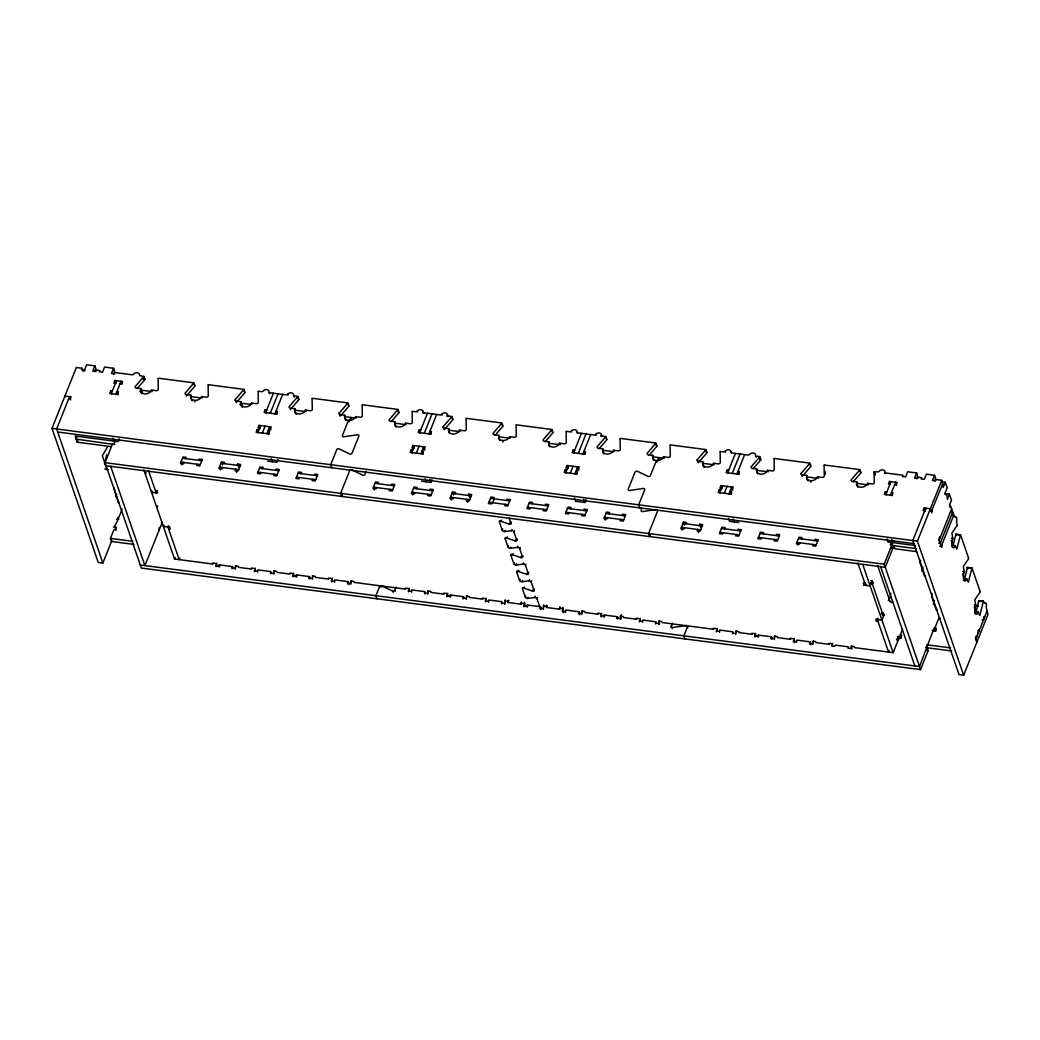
<?xml version="1.0" encoding="UTF-8"?>
<svg xmlns="http://www.w3.org/2000/svg" width="1040" height="1040" viewBox="0 0 1040 1040"><rect width="100%" height="100%" fill="white"/><g stroke="black" fill="none" stroke-linecap="round" stroke-linejoin="round"><path stroke-width="1.5" d="M113.88 487.929L118.482 503.009L119.301 502.853M104.455 463.905L106.535 455.247M115.921 497.146L116.714 493.831M921.934 571.298L922.935 567.138M933.4 604.552L933.803 602.888M933.998 602.056L934.401 600.392M953.186 545.324L955.877 534.183L960.518 534.716L968.708 558.454M960.492 534.781L956.813 549.016L955.292 545.623L952.978 545.324L951.275 540.397M964.652 578.578L967.343 567.424M971.958 568.035L968.344 582.218L966.758 578.877L964.444 578.578L962.741 573.651M976.131 611.832L978.809 600.678M979.212 601.692L978.835 600.613L983.45 601.211L979.745 615.511L978.224 612.118L975.91 611.819L974.207 606.892M84.214 370.773L86.619 364.767L94.848 365.833L95.914 368.914L94.874 371.501M942.214 481.832L945.295 482.235L943.254 487.37L941.759 480.298L936.117 479.557L935.597 480.857L932.516 480.454L934.583 475.28L926.354 474.201L924.274 479.388L921.193 478.985L921.713 477.685L918.151 477.217L917.631 478.517L914.55 478.114L916.617 472.94L907.634 471.77L905.567 476.944L902.486 476.541L903.006 475.241L886.158 473.057A1.664 1.261 -19 0 1 885.053 472.004A3.328 2.522 -19 0 0 882.83 469.898A3.328 2.522 -19 0 0 879.242 471.237A1.664 1.261 -19 0 1 877.448 471.913L874.198 471.497L875.251 474.565M945.204 494.65L944.814 493.545L949.429 494.143L947.362 499.33L947.167 495.989L945.152 492.817L947.193 487.708L945.295 482.235M111.878 540.501L102.856 563.056L98.241 562.445L52 428.363L76.336 367.51L81.978 368.251L83.044 371.319M81.978 368.251L81.471 369.538L84.539 369.941L84.734 370.734M94.848 365.833L92.781 371.02L95.862 371.423L96.382 370.123L99.944 370.591L99.424 371.878L102.505 372.281L104.585 367.107L113.568 368.277L114.621 371.345L113.581 373.932M76.726 437.788L76.18 439.127L114.816 444.535M110.929 446.589L77.246 442.208L77.779 440.856M113.568 368.277L111.488 373.451L114.569 373.854L115.089 372.567L131.937 374.764A1.664 1.261 -19 0 0 133.744 374.088A3.328 2.522 -19 0 1 137.332 372.736A3.328 2.522 -19 0 1 139.542 374.842A1.664 1.261 -19 0 0 140.647 375.895L143.897 376.311L144.963 379.392L142.935 379.119M112.294 391.04L110.747 390.845L109.72 393.432L117.416 394.433L118.456 391.846L116.909 391.638L117.975 394.719M120.016 383.877L121.563 384.072L122.59 381.485L114.894 380.484L113.854 383.071L115.401 383.266M111.254 393.627L116.428 380.679M115.869 394.225L121.056 381.29L121.992 384.02M925.548 647.361L927.082 647.556L928.135 650.624L920.543 669.617L141.362 568.074L105.001 462.657L112.593 443.677L114.127 443.872L115.167 441.285M119.405 438.789L118.248 441.662L75.127 436.059L77.246 442.208M133.913 544.401L111.488 541.476L110.435 538.408L113.88 529.776L115.427 529.971L116.454 527.384L113.386 526.981M122.148 509.119L118.326 518.648L116.558 519.311M151.619 492.154L152.074 491.023M157.209 490.334L156.169 492.921L148.447 470.509M184.028 462.514L183.521 463.814L180.44 463.411L183.027 456.937L186.108 457.34L185.588 458.627M159.406 527.462L158.73 531.076M162.266 522.236L144.924 565.604L110.682 466.31M163.384 526.279L163.839 525.135M168.454 525.746L167.934 527.033L179.179 559.624L179.803 558.051M169.676 526.5L168.649 529.087L170.183 529.282L169.481 527.241L163.605 526.474M197.119 464.217L196.612 465.517L199.68 465.92L202.28 459.446L199.199 459.043L198.679 460.343M216.853 566.163L215.904 563.433L212.823 563.03L213.174 564.057L174.551 559.013L175.175 557.453M224.081 463.645L224.601 462.358L221.52 461.955L218.933 468.429L222.014 468.832L222.534 467.532M237.172 465.361L237.692 464.061L240.773 464.464L238.186 470.938L235.105 470.535L235.625 469.235L236.678 472.316M258.778 429.884L257.231 429.676L256.191 432.263L268.515 433.875L269.555 431.288L268.008 431.08L269.074 434.161M268.697 429.377L270.231 429.572L271.271 426.985L258.96 425.36L257.92 427.947L259.467 428.155M266.708 410.033L265.174 409.825L264.134 412.412L276.458 414.024L277.485 411.437L275.951 411.229L277.004 414.31M257.738 432.471L260.494 425.568M265.681 412.62L273.442 393.198M262.353 433.069L265.122 426.166M270.296 413.218L278.057 393.796M266.981 433.68L269.737 426.764L270.803 429.845M274.911 413.829L282.685 394.407M216.073 566.709L216.775 563.16M219.154 567.112L219.336 564.85L232.427 566.566L233.025 568.282M261.027 472.55L260.507 473.85L257.426 473.447L260.026 466.973L263.107 467.376L262.587 468.663M232.245 568.815L232.427 566.566M277.966 459.576L276.861 462.332L267.618 461.136M235.326 569.218L236.028 565.669M274.118 474.253L273.598 475.553L276.679 475.956L279.266 469.482L276.185 469.079L275.678 470.379M254.566 571.727L255.268 568.178M257.647 572.13L257.842 569.868L270.92 571.584L270.738 573.833M299.533 477.568L299.013 478.868L295.932 478.465L298.519 471.991L301.6 472.394L301.08 473.681M273.819 574.236L274.521 570.687M312.611 479.271L312.104 480.571L315.172 480.974L317.772 474.5L314.691 474.097L314.171 475.384M349.401 420.849L350.753 417.456L351.286 418.99M293.072 576.745L293.774 573.196M296.153 577.148L296.335 574.886L309.426 576.589L310.154 578.708M309.231 578.851L309.426 576.589M342.225 495.014L341.653 496.431L340.6 493.35L349.583 470.886A1.664 1.261 -19 0 1 351.637 469.807L362.96 475.254A1.664 1.261 -19 0 0 365.014 474.162L366.132 471.393M312.312 579.254L313.027 575.705M331.63 581.958L332.267 578.214M334.646 582.166L334.828 579.904L347.919 581.607L348.985 584.688M376.532 487.591L376.012 488.878L372.931 488.475L375.518 482.001L378.599 482.404L378.079 483.704M347.737 583.869L347.919 581.607M350.818 584.272L351.52 580.723M389.623 489.294L389.103 490.581L392.184 490.984L394.771 484.51L391.69 484.107L391.17 485.407M412.763 449.943L411.216 449.748L410.189 452.335L422.5 453.947L423.54 451.36L422.006 451.152L423.059 454.22M422.695 449.423L424.229 449.631L425.269 447.044L412.945 445.432L411.918 448.019L413.452 448.227M420.706 430.092L419.159 429.897L418.132 432.484L430.443 434.096L431.483 431.509L429.936 431.301L431.002 434.369M411.723 452.543L414.492 445.64M419.666 432.692L427.427 413.27M416.351 453.141L419.107 446.238M424.281 433.29L432.055 413.868M420.966 453.739L423.722 446.836L424.788 449.904M428.909 433.888L436.67 414.479M415.025 492.596L414.505 493.896L411.424 493.493L414.011 487.019L417.092 487.422L416.585 488.722M393.224 592.345L392.834 591.188L381.368 585.728A1.664 1.261 -19 0 0 379.444 586.833L375.908 595.699L376.961 598.767M421.616 481.195L430.846 482.404L431.951 479.635M428.116 494.312L427.596 495.599L430.677 496.002L433.264 489.528L430.183 489.125L429.663 490.425M392.834 591.188A1.664 1.261 -19 0 0 394.888 590.096L396.058 587.158M408.564 591.799L409.266 588.25M411.645 592.189L411.827 589.94L424.918 591.643L424.723 593.905M455.078 493.74L455.598 492.44L452.517 492.037L449.93 498.511L453.011 498.914L453.518 497.614M427.804 594.308L428.519 590.759M468.169 495.443L468.689 494.143L471.77 494.546L469.17 501.02L466.089 500.617L466.609 499.33L467.675 502.398M447.057 596.817L447.759 593.268M450.138 597.207L450.32 594.958L463.411 596.661L464.074 598.585M492.024 502.632L491.504 503.932L488.423 503.529L491.01 497.055L494.091 497.458L493.571 498.758M492.765 502.736L494.312 498.849M463.229 598.923L463.411 596.661M466.31 599.326L467.012 595.777M505.115 504.348L504.595 505.635L507.676 506.038L510.263 499.564L507.182 499.161L506.662 500.461M540.254 608.309L536.978 598.793A1.664 0.91 21.8 0 0 534.651 597.558L527.657 598.442A1.664 0.91 21.8 0 1 525.343 597.194L522.483 588.926A1.664 0.91 21.8 0 1 524.134 588.198L532.415 591.071A1.664 0.91 21.8 0 0 534.066 590.356L531.206 582.075A1.664 0.91 21.8 0 0 528.892 580.84L521.898 581.724A1.664 0.91 21.8 0 1 519.571 580.476L516.724 572.208A1.664 0.91 21.8 0 1 518.362 571.48L526.656 574.353A1.664 0.91 21.8 0 0 528.294 573.638L525.447 565.357A1.664 0.91 21.8 0 0 523.12 564.122L516.126 565.006A1.664 0.91 21.8 0 1 513.812 563.758L510.952 555.49A1.664 0.91 21.8 0 1 512.603 554.762L520.884 557.635A1.664 0.91 21.8 0 0 522.535 556.92L519.675 548.639A1.664 0.91 21.8 0 0 517.361 547.404L510.367 548.288A1.664 0.91 21.8 0 1 508.04 547.04L505.193 538.772A1.664 0.91 21.8 0 1 506.831 538.044L515.125 540.917A1.664 0.91 21.8 0 0 516.763 540.202L513.916 531.921A1.664 0.91 21.8 0 0 511.589 530.686L504.595 531.57A1.664 0.91 21.8 0 1 502.281 530.322L499.421 522.054L499.915 520.832M499.421 522.054A1.664 0.91 21.8 0 1 501.072 521.326L501.553 520.117M502.281 530.322L502.762 529.113M504.595 531.57L505.089 530.348M501.072 521.326L509.353 524.199L510.042 522.496M509.353 524.199A1.664 0.91 21.8 0 0 511.004 523.484L511.485 522.262M505.193 538.772L505.674 537.55M506.831 538.044L507.325 536.835M511.589 530.686L512.083 529.464M485.55 601.822L486.265 598.273M513.916 531.921L514.397 530.712M508.04 547.04L508.534 545.831M488.631 602.225L488.826 599.976L501.904 601.679L501.722 603.941M510.367 548.288L510.848 547.066M515.125 540.917L515.606 539.708M516.763 540.202L517.257 538.98M510.952 555.49L511.446 554.268M530.517 507.65L529.997 508.95L526.916 508.547L529.516 502.073L532.584 502.476L532.077 503.776M512.603 554.762L513.084 553.553M517.361 547.404L517.842 546.182M519.675 548.639L520.169 547.43M513.812 563.758L514.293 562.549M516.126 565.006L516.62 563.784M520.884 557.635L521.378 556.426M505.128 599.846L504.634 601.055L507.715 601.458L508.066 602.485L521.157 604.188L521.742 602.732M522.535 556.92L523.016 555.698M516.724 572.208L517.205 570.986M504.803 604.331L505.505 600.782M518.362 571.48L518.843 570.271M543.608 509.353L543.088 510.653L546.169 511.056L548.756 504.582L545.675 504.179L545.155 505.479M507.715 601.458L508.196 600.249M523.12 564.122L523.614 562.913M508.066 602.485L508.846 600.548M525.447 565.357L525.928 564.148M519.571 580.476L520.065 579.267M566.748 470.015L565.214 469.82L564.174 472.407L576.498 474.006L577.525 471.419L575.991 471.224L577.044 474.292M576.68 469.495L578.227 469.69L579.254 467.103L566.943 465.504L565.903 468.091L567.437 468.286M574.691 450.164L573.157 449.969L572.117 452.556L584.441 454.155L585.468 451.568L583.934 451.373L584.987 454.441M521.898 581.724L522.379 580.502M565.721 472.602L568.477 465.699M573.651 452.751L581.425 433.342M526.656 574.353L527.137 573.144M528.294 573.638L528.788 572.416M522.483 588.926L522.964 587.717M524.134 588.198L524.615 586.989M570.336 473.213L573.092 466.31M578.279 453.362L586.04 433.94M528.892 580.84L529.373 579.631M521.157 604.188L521.287 601.952M525.343 597.194L525.824 595.985M531.206 582.075L531.7 580.866M574.951 473.811L577.72 466.908L578.773 469.976M582.894 453.96L590.668 434.538M524.823 606.294L524.368 602.355M524.056 606.84L524.758 603.291M527.657 598.442L528.138 597.22M532.415 591.071L532.909 589.862M527.137 607.243L527.319 604.994L540.41 606.697L541.203 608.998M534.066 590.356L534.547 589.134M534.651 597.558L535.145 596.349M569.01 512.668L568.503 513.968L565.422 513.565L568.009 507.091L571.09 507.494L570.57 508.781M536.978 598.793L537.459 597.584M540.215 608.959L540.41 606.697M541.021 608.946L541.307 608.218M543.621 604.864L543.14 606.073L546.208 606.476L546.572 607.503L559.65 609.206L560.144 607.997M574.535 498.199L575.601 501.267L584.844 502.476L585.949 499.707M543.296 609.349L544.011 605.8M582.101 514.371L581.581 515.671L584.662 516.074L587.262 509.6L584.181 509.197L583.661 510.497M546.208 606.476L546.702 605.267M546.572 607.503L547.248 605.8M559.65 609.206L559.884 606.723M563.797 612.677L562.38 608.582L562.874 607.373M562.614 612.053L563.251 608.309M565.63 612.261L565.812 610.012L578.903 611.715L579.969 614.783M607.516 517.686L606.996 518.986L603.915 518.583L606.502 512.109L609.583 512.512L609.063 513.799M578.721 613.964L578.903 611.715M581.802 614.367L582.504 610.818M620.607 519.389L620.087 520.689L623.168 521.092L625.755 514.618L622.674 514.215L622.154 515.515M657.371 460.993L658.736 457.587L659.269 459.121M641.914 508.3L641.173 510.159A1.664 1.261 -19 0 0 642.2 511.628L656.552 509.535A1.664 1.261 -19 0 1 657.566 511.043L648.583 533.507L649.636 536.575L650.208 535.145M601.042 616.876L601.757 613.327M604.123 617.279L604.318 615.03L617.396 616.733L617.929 618.267M617.214 618.982L617.396 616.733M620.295 619.385L621.517 614.549M639.548 621.894L640.25 618.345M642.629 622.297L642.811 620.048L655.902 621.751L655.707 624M686.049 523.861L686.569 522.561L683.488 522.158L680.901 528.632L683.982 529.035L684.502 527.735M658.788 624.403L659.503 620.854M699.14 525.564L699.66 524.264L702.741 524.667L700.154 531.141L697.073 530.738L697.593 529.451L698.646 532.519M720.746 490.087L719.199 489.879L718.172 492.479L730.483 494.078L731.523 491.491L729.976 491.296L731.042 494.364L731.731 492.635M730.665 489.567L732.212 489.762L733.252 487.175L720.915 485.589L719.888 488.176L721.422 488.371M728.676 470.236L727.142 470.041L726.102 472.628L738.426 474.227L739.466 471.64L737.919 471.445L738.985 474.513M719.706 492.674L722.462 485.771M727.649 472.823L735.41 453.401M671.372 627.042L672.217 623.155M724.321 493.272L727.09 486.369M732.264 473.421L740.038 454.012M728.949 493.883L731.705 486.98L732.771 490.048M736.879 474.032L744.653 454.61M722.995 532.753L722.475 534.053L719.407 533.65L721.994 527.176L725.075 527.579L724.555 528.879M671.047 626.093A1.664 1.261 -19 0 0 672.061 627.588L686.543 625.508A1.664 1.261 -19 0 1 687.427 626.977L683.878 635.843L684.944 638.911M736.086 534.456L735.566 535.756L738.647 536.159L741.234 529.685L738.153 529.282L737.646 530.582M716.534 631.93L717.249 628.381M719.615 632.333L719.81 630.084L732.901 631.787L732.706 634.036M761.501 537.771L760.981 539.071L757.9 538.668L760.487 532.194L763.568 532.597L763.048 533.884M735.787 634.439L736.489 630.89M774.579 539.474L774.072 540.774L777.153 541.177L779.74 534.703L776.659 534.3L776.139 535.6M755.04 636.948L755.742 633.399M758.121 637.351L758.303 635.102L771.394 636.805L772.187 639.106M799.994 542.789L799.474 544.089L796.393 543.686L798.98 537.212L802.061 537.615L801.541 538.902M771.199 639.054L771.394 636.805M774.28 639.457L774.995 635.908M813.085 544.492L812.565 545.792L815.646 546.195L818.233 539.721L815.152 539.318L814.632 540.618M793.533 641.966L794.235 638.417M796.614 642.369L796.796 640.107L809.887 641.823L810.953 644.891M809.77 644.267L809.887 641.823M812.786 644.475L813.488 640.926M886.86 491.985L885.313 491.79L884.286 494.377L891.982 495.378L893.022 492.791L891.475 492.583L892.541 495.664M894.582 484.822L896.129 485.017L897.156 482.43L889.46 481.429L888.42 484.016L889.967 484.224M885.82 494.572L891.007 481.624M890.448 495.17L895.622 482.235L896.558 484.965M832.741 643.435L831.701 646.022L834.782 646.425L835.302 645.125L848.393 646.841L847.873 648.128L850.954 648.531L851.981 645.944M870.792 580.606L872.235 580.788L870.168 585.962L864.006 585.169L865.046 582.582M866.073 584.077L865.553 585.364L857.831 562.965M915.291 545.558L888.199 542.009L888.628 540.93M872.235 580.788L872.95 582.842L872.43 584.129L870.987 583.947M916.643 478.595L917.683 476.008L916.617 472.94M920.543 669.617L884.182 564.2L891.774 545.22L890.24 545.012L891.267 542.425L892.333 545.493L916.357 548.626M893.685 540.449L892.814 542.607L891.761 539.539M893.984 545.415L885.248 567.281L106.054 465.725M878.02 621.53L876.486 621.335L877.513 618.748M877.838 618.189L877.318 619.489L888.55 652.067L889.174 650.507M934.609 480.935L935.649 478.348L934.583 475.28M932.464 509.262L931.775 512.876L930.371 508.781L924.209 507.975L923.169 510.562L924.716 510.77M881.855 612.677L883.298 612.859L882.778 614.159L881.335 613.964M883.298 612.859L884.013 614.913L881.933 620.087L875.771 619.281L876.486 621.335M926.107 509.197L925.743 508.183L912.808 540.54L959.049 674.635L963.664 675.233L917.423 541.138L941.759 480.298M942.838 483.405L931.333 511.589M852.059 648.947L851.11 646.217L854.191 646.62L854.542 647.634L893.178 652.678L898.183 640.159L898.859 636.545L897.416 636.363M901.303 638.053L900.25 634.985L902.512 629.304M939.12 540.267L951.639 508.963M935.909 631.215L934.843 628.134L938.821 618.215L940.355 618.41M975.728 639.366L986.947 611.312M963.664 675.233L988 614.393L986.206 607.334A3.328 1.183 -82.6 0 0 986.232 603.681A3.328 1.183 -82.6 0 0 984.88 603.473L983.45 601.211M925.561 576.056L924.729 576.407L920.101 563.017L920.595 560.235M936.988 609.414L936.156 609.57L931.567 596.271L932.061 593.476M107.835 469.599L107.042 469.846L102.31 455.689L107.744 446.602M957.086 525.538L951.873 533.195L952.822 538.46A5.824 2.08 -82.6 0 0 952.237 546.572A5.824 2.08 -82.6 0 0 955.292 545.623M968.552 558.779L963.339 566.436L964.288 571.714A5.824 2.08 -82.6 0 0 963.703 579.826A5.824 2.08 -82.6 0 0 966.758 578.877M980.018 592.033L974.766 599.82L975.754 604.955A5.824 2.08 -82.6 0 0 975.169 613.067A5.824 2.08 -82.6 0 0 978.224 612.118M137.189 388.505L144.742 379.756L143.689 376.675L135.187 386.529A1.664 1.261 -19 0 0 136.201 388.024L140.829 388.635A5.824 4.42 -19 0 0 144.404 393.861A5.824 4.42 -19 0 0 151.606 390.039L156.221 390.637A1.664 1.261 -19 0 0 158.275 389.545L158.106 378.56M186.264 396.123L194.766 386.269L193.713 383.201L185.198 393.055A1.664 1.261 -19 0 0 186.225 394.55L190.84 395.148A5.824 4.42 -19 0 0 194.428 400.387L194.948 401.921M236.288 402.636L235.222 399.568L243.724 389.714L244.79 392.782L237.224 401.544M290.238 409.669L298.74 399.815L297.674 396.747L289.172 406.601A1.664 1.261 -19 0 0 290.199 408.096L294.814 408.694A5.824 4.42 -19 0 0 298.389 413.933A5.824 4.42 -19 0 0 305.591 410.098L310.219 410.709A1.664 1.261 -19 0 0 312.273 409.617L312.104 398.632M340.249 416.195L339.196 413.114L347.698 403.273L348.751 406.341L341.198 415.09M391.222 421.616L398.775 412.854L397.722 409.786L389.22 419.64A1.664 1.261 -19 0 0 390.234 421.135L394.862 421.733A5.824 4.42 -19 0 0 398.437 426.972A5.824 4.42 -19 0 0 405.639 423.137L410.254 423.748A1.664 1.261 -19 0 0 412.308 422.643L412.139 411.671M444.223 429.741L443.157 426.673L451.672 416.819L452.725 419.887L445.172 428.649M495.183 435.162L502.749 426.4L501.683 423.332L493.181 433.186A1.664 1.261 -19 0 0 494.208 434.681L498.823 435.279A5.824 4.42 -19 0 0 502.398 440.518L502.931 442.052M545.207 441.688L552.773 432.926L551.707 429.858L543.205 439.712A1.664 1.261 -19 0 0 544.232 441.207L548.847 441.805A5.824 4.42 -19 0 0 552.422 447.044A5.824 4.42 -19 0 0 559.624 443.209L564.239 443.807A1.664 1.261 -19 0 0 566.306 442.715L566.137 431.73M599.157 448.708L606.71 439.959L605.657 436.891L597.155 446.732A1.664 1.261 -19 0 0 598.169 448.227L602.797 448.838A5.824 4.42 -19 0 0 606.372 454.064A5.824 4.42 -19 0 0 613.574 450.242L618.189 450.84A1.664 1.261 -19 0 0 620.256 449.748L620.074 438.763M649.181 455.234L656.734 446.472L655.681 443.404L647.179 453.258A1.664 1.261 -19 0 0 648.193 454.753L652.821 455.351A5.824 4.42 -19 0 0 656.383 460.59L656.916 462.124M698.256 462.852L697.19 459.771L705.692 449.917L706.758 452.998L699.192 461.747M753.142 468.78L760.708 460.018L759.642 456.95L751.14 466.804A1.664 1.261 -19 0 0 752.167 468.299L756.782 468.91A5.824 4.42 -19 0 0 760.357 474.136A5.824 4.42 -19 0 0 767.559 470.314L772.187 470.912A1.664 1.261 -19 0 0 774.241 469.82L774.072 458.835M802.217 476.398L801.164 473.33L809.666 463.476L810.732 466.544L803.166 475.306M853.19 481.819L860.743 473.057L859.69 469.989L851.188 479.843A1.664 1.261 -19 0 0 852.202 481.338L856.83 481.936A5.824 4.42 -19 0 0 860.405 487.175A5.824 4.42 -19 0 0 867.607 483.34L872.222 483.951A1.664 1.261 -19 0 0 874.276 482.859L874.107 471.874L875.173 474.942M158.197 378.183L193.921 382.837L194.974 385.905M208.221 384.696L243.945 389.35L244.998 392.431M258.232 391.222L261.482 391.638A1.664 1.261 -19 0 0 263.276 390.962A3.328 2.522 -19 0 1 266.877 389.623A3.328 2.522 -19 0 1 269.087 391.729A1.664 1.261 -19 0 0 270.192 392.782L285.935 394.823A1.664 1.261 -19 0 0 287.729 394.147A3.328 2.522 -19 0 1 291.317 392.808A3.328 2.522 -19 0 1 293.54 394.914A1.664 1.261 -19 0 0 294.645 395.967L297.895 396.383L298.948 399.451M312.182 398.255L347.906 402.909L348.972 405.977M362.206 404.768L397.93 409.422L398.996 412.49M412.23 411.281L415.48 411.71A1.664 1.261 -19 0 0 417.274 411.034A3.328 2.522 -19 0 1 420.862 409.682A3.328 2.522 -19 0 1 423.085 411.788A1.664 1.261 -19 0 0 424.19 412.841L439.92 414.895A1.664 1.261 -19 0 0 441.714 414.219A3.328 2.522 -19 0 1 445.315 412.88A3.328 2.522 -19 0 1 447.525 414.973A1.664 1.261 -19 0 0 448.63 416.026L451.88 416.455L452.933 419.523M466.18 418.314L501.904 422.968L502.957 426.049M516.191 424.84L551.915 429.494L552.981 432.562M566.215 431.353L569.465 431.782A1.664 1.261 -19 0 0 571.259 431.106A3.328 2.522 -19 0 1 574.86 429.754A3.328 2.522 -19 0 1 577.07 431.86A1.664 1.261 -19 0 0 578.175 432.913L593.905 434.967A1.664 1.261 -19 0 0 595.712 434.291A3.328 2.522 -19 0 1 599.3 432.939A3.328 2.522 -19 0 1 601.51 435.045A1.664 1.261 -19 0 0 602.615 436.098L605.865 436.527L606.931 439.595M620.165 438.386L655.889 443.04L656.955 446.108M670.189 444.899L705.913 449.566L706.966 452.634M720.2 451.425L723.45 451.841A1.664 1.261 -19 0 0 725.257 451.178A3.328 2.522 -19 0 1 728.845 449.826A3.328 2.522 -19 0 1 731.055 451.932A1.664 1.261 -19 0 0 732.16 452.985L747.903 455.039A1.664 1.261 -19 0 0 749.697 454.363A3.328 2.522 -19 0 1 753.285 453.011A3.328 2.522 -19 0 1 755.508 455.117A1.664 1.261 -19 0 0 756.613 456.17L759.863 456.586L760.916 459.667L759.499 459.472M774.15 458.458L809.874 463.112L810.94 466.18M824.174 464.971L859.898 469.625L860.964 472.706M194.428 400.387A5.824 4.42 -19 0 0 201.63 396.552L206.245 397.15A1.664 1.261 -19 0 0 208.299 396.058L208.13 385.073M258.154 391.599L258.323 402.584A1.664 1.261 -19 0 1 256.269 403.676L251.641 403.078A5.824 4.42 -19 0 1 244.439 406.9A5.824 4.42 -19 0 1 240.864 401.661L236.249 401.063A1.664 1.261 -19 0 1 235.222 399.568M348.946 421.98L348.413 420.446A5.824 4.42 -19.1 0 1 344.838 415.22L340.21 414.609A1.664 1.261 -19 0 1 339.196 413.114M331.786 467.753L330.72 464.685L336.687 449.774A1.664 1.261 -19 0 1 338.741 448.682L350.064 454.129A1.664 1.261 -19 0 0 352.118 453.037L358.852 436.202A1.664 1.261 -19 0 0 357.825 434.707L343.486 436.813A1.664 1.261 -19 0 1 342.459 435.331L348.413 420.446A5.824 4.42 -19.1 0 0 355.615 416.624L360.23 417.222A1.664 1.261 -19 0 0 362.297 416.13L362.128 405.145M466.089 418.691L466.258 429.676A1.664 1.261 -19 0 1 464.204 430.768L459.589 430.17A5.824 4.42 -19 0 1 452.387 434.005A5.824 4.42 -19 0 1 448.799 428.766L444.184 428.168A1.664 1.261 -19 0 1 443.157 426.673M502.398 440.518A5.824 4.42 -19 0 0 509.6 436.696L514.228 437.294A1.664 1.261 -19 0 0 516.282 436.202L516.113 425.217M639.756 507.897L638.703 504.816L644.657 489.918A1.664 1.261 -19 0 0 643.643 488.423L629.304 490.516A1.664 1.261 -19 0 1 628.277 489.021L635.011 472.199A1.664 1.261 -19 0 1 637.065 471.107L648.388 476.554A1.664 1.261 -19 0 0 650.442 475.475L656.396 460.59A5.824 4.42 -19 0 0 663.598 456.755L668.213 457.366A1.664 1.261 -19 0 0 670.267 456.261L670.098 445.289M720.122 451.802L720.291 462.787A1.664 1.261 -19 0 1 718.237 463.879L713.609 463.281A5.824 4.42 -19 0 1 706.407 467.103A5.824 4.42 -19 0 1 702.832 461.877L698.217 461.266A1.664 1.261 -19 0 1 697.19 459.771M810.914 482.196L810.381 480.662A5.824 4.42 -19 0 1 806.806 475.423L802.191 474.825A1.664 1.261 -19 0 1 801.164 473.33M810.381 480.662A5.824 4.42 -19 0 0 817.583 476.827L822.198 477.425A1.664 1.261 -19 0 0 824.265 476.333L824.096 465.348M140.829 388.635L141.349 390.169L152.139 391.573L151.606 390.039M190.84 395.148L191.373 396.682L200.616 397.891M240.864 401.661L241.397 403.208L250.64 404.404M294.814 408.694L295.347 410.228L304.577 411.437M344.838 415.22L345.371 416.754L354.796 417.976M394.862 421.733L395.382 423.267L406.159 424.671L405.639 423.137M448.799 428.766L449.332 430.3L458.575 431.509M498.823 435.279L499.356 436.826L510.133 438.23L509.6 436.696M548.847 441.805L549.38 443.339L558.61 444.548M602.797 448.838L603.317 450.372L614.107 451.776L613.574 450.242M652.821 455.351L653.341 456.885L662.779 458.12M702.832 461.877L703.365 463.411L714.142 464.815L713.609 463.281M756.782 468.91L757.315 470.444L766.558 471.64M806.806 475.423L807.339 476.957L818.116 478.361L817.583 476.827M856.83 481.936L857.35 483.483L868.14 484.887L867.607 483.34M139.763 391.43L142.272 391.755M239.811 404.456L242.307 404.794M951.054 511.836L952.692 512.044L940.186 543.335L938.639 543.127M68.523 399.191L70.07 399.386L71.11 396.799L64.948 395.993L65.299 397.02M952.12 514.904L953.758 515.112L955.188 517.361A3.328 1.183 -82.6 0 1 956.54 517.569A3.328 1.183 -82.6 0 1 956.514 521.222L957.242 525.213M955.773 534.521L960.388 535.119M951.379 538.265L952.822 538.46M52 428.363L917.423 541.138M939.705 546.208L941.239 546.403L953.758 515.112L950.638 506.064L950.144 507.312L949.442 505.271L951.509 500.084L949.429 494.143M57.681 432.029L913.861 543.608M738.829 522.535L729.586 521.339L728.533 518.271M891.293 548.093L892.84 548.288L891.774 545.22M916.591 551.59L894.933 548.769L893.867 545.701M182.52 458.211L201.76 460.72M221.013 463.229L240.266 465.738M259.506 468.247L278.759 470.756M298.012 473.265L317.252 475.774M374.998 483.301L394.251 485.81M413.504 488.319L432.744 490.828M451.997 493.337L471.25 495.846M490.49 498.342L509.743 500.851M528.996 503.36L548.236 505.869M567.489 508.378L586.742 510.887M605.982 513.396L625.235 515.905M682.981 523.432L702.234 525.941M721.474 528.45L740.727 530.959M759.98 533.468L779.22 535.977M798.473 538.486L817.726 540.995M200.213 464.607L180.96 462.098L181.896 464.828M238.706 469.625L219.453 467.116L220.402 469.846M257.959 472.134L277.199 474.643M296.452 477.152L315.705 479.661M392.691 489.684L373.451 487.175L374.387 489.905M431.197 494.702L411.944 492.193L412.88 494.923M469.69 499.72L450.437 497.211L451.386 499.941M488.943 502.229L508.183 504.738M527.436 507.247L546.689 509.756M565.929 512.265L585.182 514.774M623.675 519.792L604.435 517.283L605.371 520.013M700.674 529.828L681.421 527.319L682.37 530.049M719.927 532.337L739.167 534.846M758.42 537.355L777.673 539.864M816.166 544.882L796.913 542.373L797.862 545.103M967.239 567.775L971.854 568.373M962.845 571.519L964.288 571.714M105.001 462.657L884.182 564.2M104.806 469.092L107.887 469.495M870.922 582.569L872.95 582.842M155.467 490.867L157.001 491.075L157.716 493.116L151.84 492.349M864.838 583.323L863.304 583.115L864.006 585.169M978.705 601.016L983.32 601.627M974.311 604.773L975.754 604.955M975.65 605.761L978.393 606.112M888.277 600.431L889.72 600.626A8.424 3.003 -82.6 0 0 892.723 601.679M982.046 619.762L983.489 619.944L984.178 616.33L984.529 617.357M882.557 614.718L884.013 614.913M977.73 630.552L979.173 630.734L978.822 629.707L978.133 633.321M934.843 628.134L936.39 628.342L935.35 630.929L932.269 630.526M900.25 634.985L901.784 635.18L900.757 637.767L897.676 637.364M896.376 638.95L897.819 639.132M896.74 639.964L898.183 640.159M110.435 538.408L132.847 541.32M926.575 644.761L950.599 647.894M927.641 647.842L951.665 650.975M926.601 650.429L928.135 650.624M235.157 565.942L238.238 566.345L238.589 567.359L251.68 569.075L251.329 568.048L254.41 568.451L255.346 571.181M273.65 570.96L276.731 571.363L277.082 572.377L290.173 574.093L289.822 573.066L292.903 573.469L293.839 576.199M312.156 575.978L315.224 576.368L315.588 577.395L328.666 579.098L328.315 578.084L331.396 578.487L332.345 581.217M350.649 580.996L353.73 581.386L354.081 582.413L405.665 589.134L405.314 588.12L408.395 588.51L409.331 591.24M427.648 591.019L430.716 591.422L431.08 592.449L444.158 594.152L443.807 593.138L446.888 593.528L447.837 596.258M466.141 596.037L469.222 596.44L469.573 597.467L482.664 599.17L482.313 598.143L485.394 598.546L486.33 601.276M520.806 603.161L523.887 603.564M559.299 608.179L562.38 608.582M581.633 611.091L584.714 611.494L585.065 612.521L598.156 614.224L597.805 613.197L600.886 613.6L601.822 616.33M735.618 631.163L738.699 631.566L739.05 632.593L752.141 634.296L751.79 633.269L754.871 633.672L755.807 636.402M774.124 636.181L777.205 636.584L777.556 637.598L790.647 639.314L790.283 638.287L793.364 638.69L794.781 642.785M812.617 641.199L815.698 641.602L816.049 642.616L829.14 644.332L828.789 643.305L831.87 643.708L832.806 646.438M215.735 565.747L218.816 566.15M231.907 567.853L234.988 568.256M254.241 570.765L257.322 571.168M270.413 572.871L273.494 573.274M292.734 575.783L295.815 576.186M308.906 577.889L311.987 578.292M331.24 580.801L334.308 581.204M347.399 582.907L350.48 583.31M408.226 590.837L411.307 591.24M424.398 592.943L427.479 593.346M446.732 595.855L449.8 596.258M462.891 597.961L465.972 598.364M485.225 600.873L488.306 601.276M501.397 602.979L504.478 603.382M523.718 605.891L526.799 606.281M539.89 607.997L542.971 608.4M562.224 610.909L565.292 611.299M578.383 613.015L581.464 613.418M600.717 615.914L603.798 616.317M616.889 618.033L619.97 618.423M639.21 620.932L642.291 621.335M655.382 623.038L658.463 623.441M716.209 630.968L719.29 631.371M732.381 633.074L735.462 633.477M754.702 635.986L757.783 636.389M770.874 638.092L773.955 638.495M793.208 641.004L796.289 641.407M809.367 643.11L812.448 643.513M140.296 564.993L919.49 666.549L933.972 628.407L934.921 631.137M980.174 591.708L971.984 567.957L967.369 567.359L967.876 568.841M955.903 534.105L956.41 535.587M976.755 636.779L976.404 635.752L975.364 638.339L976.781 642.434M940.16 537.667L939.809 536.653L938.769 539.24L941.59 547.43L942.279 543.816M924.209 507.975L925.262 511.043M889.46 481.429L890.526 484.497M885.313 491.79L886.379 494.858M887.146 538.941L888.199 542.009M880.633 566.657L914.862 665.938M889.72 600.626L877.955 566.501A8.424 3.003 -82.6 0 1 877.669 565.448M898.859 636.545L899.652 638.846M871.728 582.088L883.493 616.2M863.148 565.604L893.178 652.678M767.559 470.314L768.092 471.848M731.055 451.932L731.393 452.894M725.257 451.178L725.582 452.127M727.142 470.041L728.195 473.109M733.148 518.869L734.214 521.937M720.915 485.589L721.981 488.657M719.199 489.879L720.265 492.96M758.303 635.102L758.706 636.246M699.66 524.264L700.726 527.332M663.598 456.755L664.118 458.289M683.488 522.158L684.554 525.226M717.314 631.384L716.378 628.654L713.297 628.251L713.648 629.278L662.064 622.557L661.7 621.53L658.632 621.127L659.568 623.857M687.427 626.964L687.765 627.939M686.4 625.482L686.803 626.626M672.061 627.588L672.399 628.537M601.51 435.045L601.913 436.202M595.712 434.291L596.037 435.253M577.07 431.86L577.538 433.199M640.315 621.348L639.379 618.618L636.298 618.215L636.649 619.242L623.558 617.539L623.207 616.512L620.126 616.109L621.075 618.839M571.259 431.106L571.597 432.068M573.157 449.969L574.21 453.037M583.778 499.395L584.844 502.476M559.624 443.209L560.157 444.743M566.943 465.504L567.996 468.572M565.214 469.82L566.267 472.888M604.318 615.03L604.773 616.369M509.093 517.959L511.004 523.484M527.319 604.994L527.787 606.333M459.589 430.17L460.109 431.704M447.525 414.973L448.058 416.52M441.714 414.219L442.052 415.181M468.689 494.143L469.742 497.211M452.517 492.037L453.57 495.105M423.085 411.788L423.605 413.322M417.274 411.034L417.599 411.996M419.159 429.897L420.225 432.965M429.793 479.336L430.846 482.404M425.165 478.725L426.231 481.806M412.945 445.432L414.011 448.5M411.216 449.748L412.282 452.816M450.32 594.958L450.853 596.492M355.615 416.624L356.148 418.158M394.888 590.096L395.278 591.253M381.511 585.741L381.966 587.093M379.457 586.82L379.782 587.795M305.591 410.098L306.124 411.632M293.54 394.914L294.203 396.825M287.729 394.147L288.054 395.109M265.174 409.825L266.227 412.906M271.18 458.666L272.246 461.734M251.641 403.078L251.979 404.027M258.96 425.36L260.013 428.441M257.231 429.676L258.297 432.744M296.335 574.886L296.933 576.615M237.692 464.061L238.745 467.129M201.63 396.552L202.059 397.8M221.52 461.955L222.586 465.023M219.336 564.85L219.804 566.202M114.894 380.484L115.947 383.552M143.832 469.911L174.551 559.013M110.747 390.845L111.813 393.913M112.567 437.996L113.633 441.064M106.561 455.169L107.081 456.664M118.729 519.571L118.014 517.53L117.338 521.144L114.569 526.162L115.973 530.257M70.707 399.919L69.563 396.591L56.615 428.961L102.856 563.056M825.201 471.562L825.253 474.695M755.599 456.521A3.328 2.522 -19 0 1 756.21 457.106M884.546 473.122A3.328 2.522 -19 0 1 885.482 473.668M757.614 473.85A5.824 4.42 -19 0 1 757.315 470.444M857.935 487.253A5.824 4.42 -19 0 1 857.35 483.483M808.262 481.065A5.824 4.42 -19 0 1 807.339 476.957M704.288 467.519A5.824 4.42 -19 0 1 703.365 463.411M293.813 396.448A3.328 2.522 -19 0 1 294.112 396.734M345.956 420.524A5.824 4.42 -19 0 1 345.371 416.754M296.27 414.349A5.824 4.42 -19 0 1 295.347 410.228M268.801 392.925A3.328 2.522 -19 0 1 269.789 393.705M242.32 407.316A5.824 4.42 -19 0 1 241.397 403.208M141.648 393.575A5.824 4.42 -19 0 1 141.349 390.169M192.296 400.79A5.824 4.42 -19 0 1 191.373 396.682M600.587 436.046A3.328 2.522 -19 0 1 601.224 436.254M653.64 460.304A5.824 4.42 -19.2 0 1 653.341 456.885M603.616 453.778A5.824 4.42 -19 0 1 603.317 450.372M446.589 415.987A3.328 2.522 -19 0 1 447.798 416.507M549.679 446.745A5.824 4.42 -19 0 1 549.38 443.339M449.397 433.316A5.824 4.42 -19 0 1 449.332 430.3M499.941 440.596A5.824 4.42 -19 0 1 499.356 436.826M422.786 412.997A3.328 2.522 -19 0 1 423.514 413.465M395.967 427.05A5.824 4.42 -19 0 1 395.382 423.267M890.76 593.359A8.424 3.003 -82.6 0 1 888.719 600.249M964.444 578.578A5.824 2.08 -82.6 0 1 963.469 580.255M975.91 611.819A5.824 2.08 -82.6 0 1 974.935 613.509M952.978 545.324A5.824 2.08 -82.6 0 1 952.224 546.741M157.599 506.805A5.824 2.08 -82.6 0 1 157.287 505.778M146.133 473.564A5.824 2.08 -82.6 0 1 145.821 472.537"/></g></svg>
